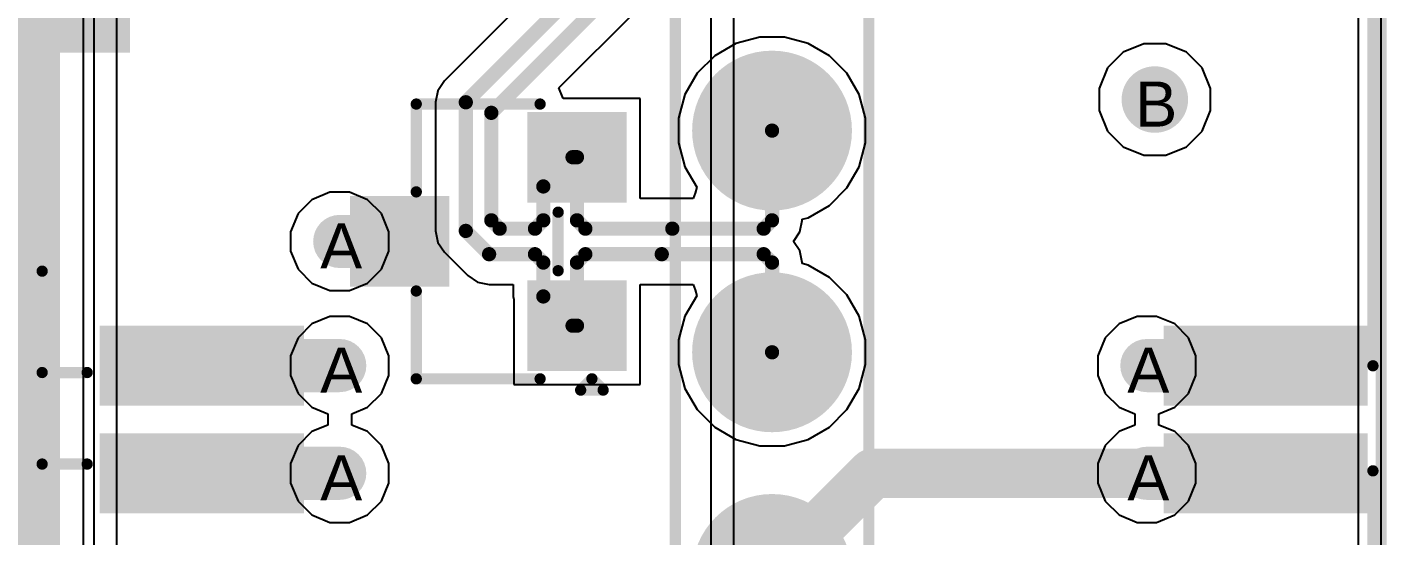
# Model space of a CAD drawing. Header units: inches. Extents: x 0 to 208, y 0 to 213.
# Drawn here: x 5.304 to 5.908, y 0.896 to 1.122 of the extents above; entities that cross this region are included whole.
import ezdxf

# ---------------------------------------------------------------- set-up
doc = ezdxf.new("R2010")
doc.units = ezdxf.units.IN
doc.header["$MEASUREMENT"] = 0
for name, color, linetype in [('Board_Outline', 216, 'Continuous'), ('Bottom Layer', 5, 'Continuous'), ('Bottom Overlay', 54, 'Continuous'), ('Bottom Paste', 16, 'Continuous'), ('Bottom Solder', 6, 'Continuous'), ('Drill Drawing', 1, 'Continuous'), ('L2_GND1', 16, 'Continuous'), ('L3_SIG1', 76, 'Continuous'), ('L4_PWR', 90, 'Continuous'), ('L5_GND2', 156, 'Continuous'), ('L6_SIG2', 130, 'Continuous'), ('L7_GND3', 216, 'Continuous'), ('Pad Holes', 156, 'Continuous'), ('Top Layer', 1, 'Continuous'), ('Top Overlay', 2, 'Continuous'), ('Top Paste', 8, 'Continuous'), ('Top Solder', 216, 'Continuous'), ('Via Holes', 16, 'Continuous')]:
    doc.layers.add(name, color=color, linetype=linetype)
doc.styles.add('Arial', font='', dxfattribs={"height": 0.2})
doc.styles.get('Arial').set_extended_font_data('Arial')

# ---------------------------------------------------------------- blocks, each defined once
blk = doc.blocks.new('P____4_P___250')
at = {"layer": 'Top Layer'}
h = blk.add_hatch(color=1, dxfattribs=at)
edge = h.paths.add_edge_path()
edge.add_arc((-0.1476382, -2e-07), 0.031496, 0, 360)
h = blk.add_hatch(color=1, dxfattribs=at)
edge = h.paths.add_edge_path()
edge.add_arc((-0.0492122, -2e-07), 0.031496, 0, 360)
h = blk.add_hatch(color=1, dxfattribs=at)
edge = h.paths.add_edge_path()
edge.add_arc((0.0492118, -2e-07), 0.031496, 0, 360)
h = blk.add_hatch(color=1, dxfattribs=at)
edge = h.paths.add_edge_path()
edge.add_arc((0.1476378, -2e-07), 0.031496, 0, 360)
at = {"layer": 'Top Paste'}
h = blk.add_hatch(color=8, dxfattribs=at)
edge = h.paths.add_edge_path()
edge.add_arc((-0.1476382, -2e-07), 0.031496, 0, 360)
h = blk.add_hatch(color=8, dxfattribs=at)
edge = h.paths.add_edge_path()
edge.add_arc((-0.0492122, -2e-07), 0.031496, 0, 360)
h = blk.add_hatch(color=8, dxfattribs=at)
edge = h.paths.add_edge_path()
edge.add_arc((0.0492118, -2e-07), 0.031496, 0, 360)
h = blk.add_hatch(color=8, dxfattribs=at)
edge = h.paths.add_edge_path()
edge.add_arc((0.1476378, -2e-07), 0.031496, 0, 360)
at = {"layer": 'Top Solder'}
h = blk.add_hatch(color=216, dxfattribs=at)
edge = h.paths.add_edge_path()
edge.add_arc((-0.1476382, -2e-07), 0.035496, 0, 360)
h = blk.add_hatch(color=216, dxfattribs=at)
edge = h.paths.add_edge_path()
edge.add_arc((-0.0492122, -2e-07), 0.035496, 0, 360)
h = blk.add_hatch(color=216, dxfattribs=at)
edge = h.paths.add_edge_path()
edge.add_arc((0.0492118, -2e-07), 0.035496, 0, 360)
h = blk.add_hatch(color=216, dxfattribs=at)
edge = h.paths.add_edge_path()
edge.add_arc((0.1476378, -2e-07), 0.035496, 0, 360)
at = {"layer": 'Top Overlay'}
for points in [[(0.1899998, 0.0429998, 0.005, 0.005, 0), (-0.1900002, 0.0429998, 0.005, 0.005, 0)], [(-0.1900002, -0.0430002, 0.005, 0.005, 0), (-0.1900002, 0.0429998, 0.005, 0.005, 0)], [(0.1899998, -0.0430002, 0.005, 0.005, 0), (0.1899998, 0.0429998, 0.005, 0.005, 0)], [(-0.1960002, -0.0050002, 0.005, 0.005, 0), (-0.2010002, -2e-07, 0.005, 0.005, 0)], [(-0.2010002, -0.0100002, 0.005, 0.005, 0), (-0.2010002, -2e-07, 0.005, 0.005, 0)], [(-0.2010002, -0.0100002, 0.005, 0.005, 0), (-0.1960002, -0.0050002, 0.005, 0.005, 0)], [(0.1899998, -0.0430002, 0.005, 0.005, 0), (-0.1900002, -0.0430002, 0.005, 0.005, 0)]]:
    blk.add_lwpolyline(points, format="xyseb", dxfattribs=at)
for points in [[(-0.1912502, 0.0429998, 0.0025, 0.0025, 1), (-0.1887502, 0.0429998, 0.0025, 0.0025, 1)], [(-0.1912502, 0.0429998, 0.0025, 0.0025, 1), (-0.1887502, 0.0429998, 0.0025, 0.0025, 1)], [(0.1887498, 0.0429998, 0.0025, 0.0025, 1), (0.1912498, 0.0429998, 0.0025, 0.0025, 1)], [(0.1887498, 0.0429998, 0.0025, 0.0025, 1), (0.1912498, 0.0429998, 0.0025, 0.0025, 1)], [(-0.2022502, -2e-07, 0.0025, 0.0025, 1), (-0.1997502, -2e-07, 0.0025, 0.0025, 1)], [(-0.2022502, -2e-07, 0.0025, 0.0025, 1), (-0.1997502, -2e-07, 0.0025, 0.0025, 1)], [(-0.1972502, -0.0050002, 0.0025, 0.0025, 1), (-0.1947502, -0.0050002, 0.0025, 0.0025, 1)], [(-0.1972502, -0.0050002, 0.0025, 0.0025, 1), (-0.1947502, -0.0050002, 0.0025, 0.0025, 1)], [(-0.2022502, -0.0100002, 0.0025, 0.0025, 1), (-0.1997502, -0.0100002, 0.0025, 0.0025, 1)], [(-0.2022502, -0.0100002, 0.0025, 0.0025, 1), (-0.1997502, -0.0100002, 0.0025, 0.0025, 1)], [(-0.1912502, -0.0430002, 0.0025, 0.0025, 1), (-0.1887502, -0.0430002, 0.0025, 0.0025, 1)], [(-0.1912502, -0.0430002, 0.0025, 0.0025, 1), (-0.1887502, -0.0430002, 0.0025, 0.0025, 1)], [(0.1887498, -0.0430002, 0.0025, 0.0025, 1), (0.1912498, -0.0430002, 0.0025, 0.0025, 1)], [(0.1887498, -0.0430002, 0.0025, 0.0025, 1), (0.1912498, -0.0430002, 0.0025, 0.0025, 1)]]:
    blk.add_lwpolyline(points, format="xyseb", close=True, dxfattribs=at)
blk = doc.blocks.new('XKNANO_113_B_281')
at = {"layer": 'Bottom Layer'}
for points in [[(-0.26968495, 0.3066938), (-0.24212585, 0.3066938), (-0.24212585, 0.2240166), (-0.26968495, 0.2240166)], [(-0.26968495, -0.1657482), (-0.24212585, -0.1657482), (-0.24212585, -0.2484254), (-0.26968495, -0.2484254)]]:
    blk.add_hatch(color=5, dxfattribs=at).paths.add_polyline_path(points)
at = {"layer": 'Bottom Paste'}
for points in [[(-0.26968495, 0.3066938), (-0.24212585, 0.3066938), (-0.24212585, 0.2240166), (-0.26968495, 0.2240166)], [(-0.26968495, -0.1657482), (-0.24212585, -0.1657482), (-0.24212585, -0.2484254), (-0.26968495, -0.2484254)]]:
    blk.add_hatch(color=16, dxfattribs=at).paths.add_polyline_path(points)
at = {"layer": 'Bottom Solder'}
for points in [[(-0.27368495, 0.3106938), (-0.23812585, 0.3106938), (-0.23812585, 0.2200166), (-0.27368495, 0.2200166)], [(-0.27368495, -0.1617482), (-0.23812585, -0.1617482), (-0.23812585, -0.2524254), (-0.27368495, -0.2524254)]]:
    blk.add_hatch(color=6, dxfattribs=at).paths.add_polyline_path(points)
at = {"layer": 'Bottom Overlay'}
for points in [[(0.2560006, 0.3130012, 0.005, 0.005, 0), (-0.2569994, 0.3130012, 0.005, 0.005, 0)], [(-0.2599994, -0.2779988, 0.005, 0.005, 0), (-0.2599994, -0.2579988, 0.005, 0.005, 0)], [(-0.2149994, -0.2779988, 0.005, 0.005, 0), (-0.2599994, -0.2779988, 0.005, 0.005, 0)]]:
    blk.add_lwpolyline(points, format="xyseb", dxfattribs=at)
for points in [[(-0.2582494, 0.3130012, 0.0025, 0.0025, 1), (-0.2557494, 0.3130012, 0.0025, 0.0025, 1)], [(-0.2612494, -0.2579988, 0.0025, 0.0025, 1), (-0.2587494, -0.2579988, 0.0025, 0.0025, 1)], [(-0.2612494, -0.2779988, 0.0025, 0.0025, 1), (-0.2587494, -0.2779988, 0.0025, 0.0025, 1)], [(-0.2612494, -0.2779988, 0.0025, 0.0025, 1), (-0.2587494, -0.2779988, 0.0025, 0.0025, 1)]]:
    blk.add_lwpolyline(points, format="xyseb", close=True, dxfattribs=at)
blk = doc.blocks.new('XKNANO_113_B_282')
at = {"layer": 'Bottom Layer'}
for points in [[(0.24212705, 0.3066938), (0.26968615, 0.3066938), (0.26968615, 0.2240166), (0.24212705, 0.2240166)], [(0.24212705, -0.1657482), (0.26968615, -0.1657482), (0.26968615, -0.2484254), (0.24212705, -0.2484254)], [(0.08149655, -0.24291385), (0.11299265, -0.24291385), (0.11299265, -0.28779575), (0.08149655, -0.28779575)]]:
    blk.add_hatch(color=5, dxfattribs=at).paths.add_polyline_path(points)
at = {"layer": 'Bottom Paste'}
for points in [[(0.24212705, 0.3066938), (0.26968615, 0.3066938), (0.26968615, 0.2240166), (0.24212705, 0.2240166)], [(0.24212705, -0.1657482), (0.26968615, -0.1657482), (0.26968615, -0.2484254), (0.24212705, -0.2484254)], [(0.08149655, -0.24291385), (0.11299265, -0.24291385), (0.11299265, -0.28779575), (0.08149655, -0.28779575)]]:
    blk.add_hatch(color=16, dxfattribs=at).paths.add_polyline_path(points)
at = {"layer": 'Bottom Solder'}
for points in [[(0.23812705, 0.3106938), (0.27368615, 0.3106938), (0.27368615, 0.2200166), (0.23812705, 0.2200166)], [(0.1337946, 0.2201432), (0.1417946, 0.2201432), (0.1417946, 0.2121432), (0.1337946, 0.2121432)], [(0.23812705, -0.1617482), (0.27368615, -0.1617482), (0.27368615, -0.2524254), (0.23812705, -0.2524254)], [(0.07749655, -0.23891385), (0.11699265, -0.23891385), (0.11699265, -0.29179575), (0.07749655, -0.29179575)]]:
    blk.add_hatch(color=6, dxfattribs=at).paths.add_polyline_path(points)
at = {"layer": 'Pad Holes'}
h = blk.add_hatch(color=7, dxfattribs=at)
edge = h.paths.add_edge_path()
edge.add_arc((0.1377946, 0.2161432), 0.0147638, 0, 360)
at = {"layer": 'Top Solder'}
blk.add_hatch(color=216, dxfattribs=at).paths.add_polyline_path([(0.1337946, 0.2201432), (0.1417946, 0.2201432), (0.1417946, 0.2121432), (0.1337946, 0.2121432)])
at = {"layer": 'Bottom Overlay'}
for points in [[(0.2560006, 0.3130012, 0.005, 0.005, 0), (-0.2569994, 0.3130012, 0.005, 0.005, 0)], [(0.2590006, -0.2779988, 0.005, 0.005, 0), (0.2590006, -0.2579988, 0.005, 0.005, 0)], [(0.2590006, -0.2779988, 0.005, 0.005, 0), (0.2140006, -0.2779988, 0.005, 0.005, 0)]]:
    blk.add_lwpolyline(points, format="xyseb", dxfattribs=at)
for points in [[(0.2547506, 0.3130012, 0.0025, 0.0025, 1), (0.2572506, 0.3130012, 0.0025, 0.0025, 1)], [(0.2577506, -0.2579988, 0.0025, 0.0025, 1), (0.2602506, -0.2579988, 0.0025, 0.0025, 1)], [(0.2127506, -0.2779988, 0.0025, 0.0025, 1), (0.2152506, -0.2779988, 0.0025, 0.0025, 1)], [(0.2577506, -0.2779988, 0.0025, 0.0025, 1), (0.2602506, -0.2779988, 0.0025, 0.0025, 1)], [(0.2577506, -0.2779988, 0.0025, 0.0025, 1), (0.2602506, -0.2779988, 0.0025, 0.0025, 1)]]:
    blk.add_lwpolyline(points, format="xyseb", close=True, dxfattribs=at)
blk = doc.blocks.new('SOT_23_287')
at = {"layer": 'Top Layer'}
for points in [[(-0.01613955, 0.05747845), (0.01614395, 0.05747845), (0.01614395, 0.02125795), (-0.01613955, 0.02125795)], [(-0.05354155, -0.02126155), (-0.02125805, -0.02126155), (-0.02125805, -0.05748205), (-0.05354155, -0.05748205)], [(0.02126045, -0.02126155), (0.05354395, -0.02126155), (0.05354395, -0.05748205), (0.02126045, -0.05748205)]]:
    blk.add_hatch(color=1, dxfattribs=at).paths.add_polyline_path(points)
at = {"layer": 'Top Paste'}
for points in [[(-0.01613955, 0.05747845), (0.01614395, 0.05747845), (0.01614395, 0.02125795), (-0.01613955, 0.02125795)], [(-0.05354155, -0.02126155), (-0.02125805, -0.02126155), (-0.02125805, -0.05748205), (-0.05354155, -0.05748205)], [(0.02126045, -0.02126155), (0.05354395, -0.02126155), (0.05354395, -0.05748205), (0.02126045, -0.05748205)]]:
    blk.add_hatch(color=8, dxfattribs=at).paths.add_polyline_path(points)
at = {"layer": 'Top Solder'}
for points in [[(-0.02013955, 0.06147845), (0.02014395, 0.06147845), (0.02014395, 0.01725795), (-0.02013955, 0.01725795)], [(-0.05754155, -0.01726155), (-0.01725805, -0.01726155), (-0.01725805, -0.06148205), (-0.05754155, -0.06148205)], [(0.01726045, -0.01726155), (0.05754395, -0.01726155), (0.05754395, -0.06148205), (0.01726045, -0.06148205)]]:
    blk.add_hatch(color=216, dxfattribs=at).paths.add_polyline_path(points)
at = {"layer": 'Top Overlay'}
for points in [[(-0.0609978, 0.0319982, 0.005, 0.005, 0), (-0.0609978, -0.0230018, 0.005, 0.005, 0)], [(-0.0609978, 0.0319982, 0.005, 0.005, 0), (-0.0219978, 0.0319982, 0.005, 0.005, 0)], [(0.0220022, 0.0319982, 0.005, 0.005, 0), (0.0610022, 0.0319982, 0.005, 0.005, 0)], [(0.0610022, 0.0319982, 0.005, 0.005, 0), (0.0610022, -0.0230018, 0.005, 0.005, 0)], [(-0.0129978, -0.0310018, 0.005, 0.005, 0), (0.0130022, -0.0310018, 0.005, 0.005, 0)], [(-0.0659978, -0.0410018, 0.005, 0.005, 0), (-0.0609978, -0.0460018, 0.005, 0.005, 0)], [(-0.0659978, -0.0410018, 0.005, 0.005, 0), (-0.0659978, -0.0510018, 0.005, 0.005, 0)], [(-0.0609978, -0.0460018, 0.005, 0.005, 0), (-0.0659978, -0.0510018, 0.005, 0.005, 0)]]:
    blk.add_lwpolyline(points, format="xyseb", dxfattribs=at)
for points in [[(-0.0622478, 0.0319982, 0.0025, 0.0025, 1), (-0.0597478, 0.0319982, 0.0025, 0.0025, 1)], [(-0.0622478, 0.0319982, 0.0025, 0.0025, 1), (-0.0597478, 0.0319982, 0.0025, 0.0025, 1)], [(-0.0232478, 0.0319982, 0.0025, 0.0025, 1), (-0.0207478, 0.0319982, 0.0025, 0.0025, 1)], [(0.0207522, 0.0319982, 0.0025, 0.0025, 1), (0.0232522, 0.0319982, 0.0025, 0.0025, 1)], [(0.0597522, 0.0319982, 0.0025, 0.0025, 1), (0.0622522, 0.0319982, 0.0025, 0.0025, 1)], [(0.0597522, 0.0319982, 0.0025, 0.0025, 1), (0.0622522, 0.0319982, 0.0025, 0.0025, 1)], [(-0.0622478, -0.0230018, 0.0025, 0.0025, 1), (-0.0597478, -0.0230018, 0.0025, 0.0025, 1)], [(0.0597522, -0.0230018, 0.0025, 0.0025, 1), (0.0622522, -0.0230018, 0.0025, 0.0025, 1)], [(-0.0142478, -0.0310018, 0.0025, 0.0025, 1), (-0.0117478, -0.0310018, 0.0025, 0.0025, 1)], [(0.0117522, -0.0310018, 0.0025, 0.0025, 1), (0.0142522, -0.0310018, 0.0025, 0.0025, 1)], [(-0.0672478, -0.0410018, 0.0025, 0.0025, 1), (-0.0647478, -0.0410018, 0.0025, 0.0025, 1)], [(-0.0672478, -0.0410018, 0.0025, 0.0025, 1), (-0.0647478, -0.0410018, 0.0025, 0.0025, 1)], [(-0.0622478, -0.0460018, 0.0025, 0.0025, 1), (-0.0597478, -0.0460018, 0.0025, 0.0025, 1)], [(-0.0622478, -0.0460018, 0.0025, 0.0025, 1), (-0.0597478, -0.0460018, 0.0025, 0.0025, 1)], [(-0.0672478, -0.0510018, 0.0025, 0.0025, 1), (-0.0647478, -0.0510018, 0.0025, 0.0025, 1)], [(-0.0672478, -0.0510018, 0.0025, 0.0025, 1), (-0.0647478, -0.0510018, 0.0025, 0.0025, 1)]]:
    blk.add_lwpolyline(points, format="xyseb", close=True, dxfattribs=at)

msp = doc.modelspace()

# ---------------------------------------------------------------- hatches: boundary and pattern name
at = {"layer": 'Bottom Layer'}
h = msp.add_hatch(color=5, dxfattribs=at)
edge = h.paths.add_edge_path()
edge.add_arc((5.4430178, 1.0270022), 0.011811, 0, 360)
for points in [[(5.3817708, 0.9837052), (5.3817708, 0.9600392), (5.4430188, 0.9600392), (5.4430188, 0.9837052)], [(5.8542128, 0.9600732), (5.8542128, 0.9837372), (5.8014508, 0.9837372), (5.8014508, 0.9600732)], [(5.8542128, 0.9122412), (5.8542128, 0.9359052), (5.8014508, 0.9359052), (5.8014508, 0.9122412)], [(5.3817708, 0.9358732), (5.3817708, 0.9122072), (5.4430188, 0.9122072), (5.4430188, 0.9358732)]]:
    msp.add_hatch(color=5, dxfattribs=at).paths.add_polyline_path(points)
h = msp.add_hatch(color=5, dxfattribs=at)
edge = h.paths.add_edge_path()
edge.add_arc((5.4430178, 0.9718902), 0.011811, 0, 360)
h = msp.add_hatch(color=5, dxfattribs=at)
edge = h.paths.add_edge_path()
edge.add_arc((5.8014518, 0.9718862), 0.011811, 0, 360)
h = msp.add_hatch(color=5, dxfattribs=at)
edge = h.paths.add_edge_path()
edge.add_arc((5.4430178, 0.9240582), 0.011811, 0, 360)
h = msp.add_hatch(color=5, dxfattribs=at)
edge = h.paths.add_edge_path()
edge.add_arc((5.8014518, 0.9240542), 0.011811, 0, 360)
at = {"layer": 'L2_GND1'}
h = msp.add_hatch(color=16, dxfattribs=at)
edge = h.paths.add_edge_path()
edge.add_arc((5.4430178, 1.0270022), 0.011811, 0, 360)
h = msp.add_hatch(color=16, dxfattribs=at)
edge = h.paths.add_edge_path()
edge.add_arc((5.4430178, 0.9718902), 0.011811, 0, 360)
h = msp.add_hatch(color=16, dxfattribs=at)
edge = h.paths.add_edge_path()
edge.add_arc((5.8014518, 0.9718862), 0.011811, 0, 360)
h = msp.add_hatch(color=16, dxfattribs=at)
edge = h.paths.add_edge_path()
edge.add_arc((5.4430178, 0.9240582), 0.011811, 0, 360)
h = msp.add_hatch(color=16, dxfattribs=at)
edge = h.paths.add_edge_path()
edge.add_arc((5.8014518, 0.9240542), 0.011811, 0, 360)
at = {"layer": 'L3_SIG1'}
h = msp.add_hatch(color=76, dxfattribs=at)
edge = h.paths.add_edge_path()
edge.add_arc((5.4430178, 1.0270022), 0.011811, 0, 360)
h = msp.add_hatch(color=76, dxfattribs=at)
edge = h.paths.add_edge_path()
edge.add_arc((5.4430178, 0.9718902), 0.011811, 0, 360)
h = msp.add_hatch(color=76, dxfattribs=at)
edge = h.paths.add_edge_path()
edge.add_arc((5.8014518, 0.9718862), 0.011811, 0, 360)
h = msp.add_hatch(color=76, dxfattribs=at)
edge = h.paths.add_edge_path()
edge.add_arc((5.4430178, 0.9240582), 0.011811, 0, 360)
h = msp.add_hatch(color=76, dxfattribs=at)
edge = h.paths.add_edge_path()
edge.add_arc((5.8014518, 0.9240542), 0.011811, 0, 360)
at = {"layer": 'L4_PWR'}
h = msp.add_hatch(color=90, dxfattribs=at)
edge = h.paths.add_edge_path()
edge.add_arc((5.4430178, 1.0270022), 0.011811, 0, 360)
h = msp.add_hatch(color=90, dxfattribs=at)
edge = h.paths.add_edge_path()
edge.add_arc((5.4430178, 0.9718902), 0.011811, 0, 360)
h = msp.add_hatch(color=90, dxfattribs=at)
edge = h.paths.add_edge_path()
edge.add_arc((5.8014518, 0.9718862), 0.011811, 0, 360)
h = msp.add_hatch(color=90, dxfattribs=at)
edge = h.paths.add_edge_path()
edge.add_arc((5.4430178, 0.9240582), 0.011811, 0, 360)
h = msp.add_hatch(color=90, dxfattribs=at)
edge = h.paths.add_edge_path()
edge.add_arc((5.8014518, 0.9240542), 0.011811, 0, 360)
at = {"layer": 'L5_GND2'}
h = msp.add_hatch(color=156, dxfattribs=at)
edge = h.paths.add_edge_path()
edge.add_arc((5.4430178, 1.0270022), 0.011811, 0, 360)
h = msp.add_hatch(color=156, dxfattribs=at)
edge = h.paths.add_edge_path()
edge.add_arc((5.4430178, 0.9718902), 0.011811, 0, 360)
h = msp.add_hatch(color=156, dxfattribs=at)
edge = h.paths.add_edge_path()
edge.add_arc((5.8014518, 0.9718862), 0.011811, 0, 360)
h = msp.add_hatch(color=156, dxfattribs=at)
edge = h.paths.add_edge_path()
edge.add_arc((5.4430178, 0.9240582), 0.011811, 0, 360)
h = msp.add_hatch(color=156, dxfattribs=at)
edge = h.paths.add_edge_path()
edge.add_arc((5.8014518, 0.9240542), 0.011811, 0, 360)
at = {"layer": 'L6_SIG2'}
h = msp.add_hatch(color=130, dxfattribs=at)
edge = h.paths.add_edge_path()
edge.add_arc((5.4430178, 1.0270022), 0.011811, 0, 360)
h = msp.add_hatch(color=130, dxfattribs=at)
edge = h.paths.add_edge_path()
edge.add_arc((5.4430178, 0.9718902), 0.011811, 0, 360)
h = msp.add_hatch(color=130, dxfattribs=at)
edge = h.paths.add_edge_path()
edge.add_arc((5.8014518, 0.9718862), 0.011811, 0, 360)
h = msp.add_hatch(color=130, dxfattribs=at)
edge = h.paths.add_edge_path()
edge.add_arc((5.4430178, 0.9240582), 0.011811, 0, 360)
h = msp.add_hatch(color=130, dxfattribs=at)
edge = h.paths.add_edge_path()
edge.add_arc((5.8014518, 0.9240542), 0.011811, 0, 360)
at = {"layer": 'L7_GND3'}
h = msp.add_hatch(color=216, dxfattribs=at)
edge = h.paths.add_edge_path()
edge.add_arc((5.4430178, 1.0270022), 0.011811, 0, 360)
h = msp.add_hatch(color=216, dxfattribs=at)
edge = h.paths.add_edge_path()
edge.add_arc((5.4430178, 0.9718902), 0.011811, 0, 360)
h = msp.add_hatch(color=216, dxfattribs=at)
edge = h.paths.add_edge_path()
edge.add_arc((5.8014518, 0.9718862), 0.011811, 0, 360)
h = msp.add_hatch(color=216, dxfattribs=at)
edge = h.paths.add_edge_path()
edge.add_arc((5.4430178, 0.9240582), 0.011811, 0, 360)
h = msp.add_hatch(color=216, dxfattribs=at)
edge = h.paths.add_edge_path()
edge.add_arc((5.8014518, 0.9240542), 0.011811, 0, 360)
at = {"layer": 'Top Layer'}
h = msp.add_hatch(color=1, dxfattribs=at)
edge = h.paths.add_edge_path()
edge.add_arc((5.4430178, 1.0270022), 0.011811, 0, 360)
msp.add_hatch(color=1, dxfattribs=at).paths.add_polyline_path([(5.4430168, 1.0388152), (5.4430168, 1.0151512), (5.4736308, 1.0151512), (5.4736308, 1.0388152)])
h = msp.add_hatch(color=1, dxfattribs=at)
edge = h.paths.add_edge_path()
edge.add_arc((5.4430178, 0.9718902), 0.011811, 0, 360)
h = msp.add_hatch(color=1, dxfattribs=at)
edge = h.paths.add_edge_path()
edge.add_arc((5.8014518, 0.9718862), 0.011811, 0, 360)
h = msp.add_hatch(color=1, dxfattribs=at)
edge = h.paths.add_edge_path()
edge.add_arc((5.4430178, 0.9240582), 0.011811, 0, 360)
h = msp.add_hatch(color=1, dxfattribs=at)
edge = h.paths.add_edge_path()
edge.add_arc((5.8014518, 0.9240542), 0.011811, 0, 360)
at = {"layer": 'Via Holes'}
h = msp.add_hatch(color=7, dxfattribs=at)
edge = h.paths.add_edge_path()
edge.add_arc((5.4430178, 1.0270022), 0.0059055, 0, 360)
h = msp.add_hatch(color=7, dxfattribs=at)
edge = h.paths.add_edge_path()
edge.add_arc((5.4430178, 0.9718902), 0.0059055, 0, 360)
h = msp.add_hatch(color=7, dxfattribs=at)
edge = h.paths.add_edge_path()
edge.add_arc((5.8014518, 0.9718862), 0.0059055, 0, 360)
h = msp.add_hatch(color=7, dxfattribs=at)
edge = h.paths.add_edge_path()
edge.add_arc((5.4430178, 0.9240582), 0.0059055, 0, 360)
h = msp.add_hatch(color=7, dxfattribs=at)
edge = h.paths.add_edge_path()
edge.add_arc((5.8014518, 0.9240542), 0.0059055, 0, 360)

# ---------------------------------------------------------------- linework, layer by layer
at = {"layer": 'Board_Outline'}
msp.add_lwpolyline([(5.9055118, 0, 0.005, 0.005, 0), (5.9055118, 4.3307087, 0.005, 0.005, 0)], format="xyseb", dxfattribs=at)
at = {"layer": 'Bottom Layer'}
msp.add_line((5.9055118, 0.3744344), (5.9055118, 1.51), dxfattribs=at)
at = {"layer": 'L2_GND1'}
for p, q in [((5.8953164, 1.6657222), (5.8953164, 0.019)), ((5.3338041, 1.5120095), (5.3338041, 0.1550573)), ((5.344, 0.1550573), (5.344, 1.5120095)), ((5.7909722, 1.110994), (5.784006, 1.1040278)), ((5.800074, 1.114764), (5.7909722, 1.110994)), ((5.8099256, 1.114764), (5.800074, 1.114764)), ((5.8190274, 1.110994), (5.8099256, 1.114764)), ((5.8259936, 1.1040278), (5.8190274, 1.110994)), ((5.784006, 1.1040278), (5.780236, 1.094926)), ((5.8297636, 1.094926), (5.8259936, 1.1040278)), ((5.780236, 1.094926), (5.780236, 1.0850744)), ((5.8297636, 1.0850744), (5.8297636, 1.094926)), ((5.780236, 1.0850744), (5.784006, 1.0759726)), ((5.8259936, 1.0759726), (5.8297636, 1.0850744)), ((5.784006, 1.0759726), (5.7909722, 1.0690064)), ((5.8190274, 1.0690064), (5.8259936, 1.0759726)), ((5.7909722, 1.0690064), (5.800074, 1.0652364)), ((5.8099256, 1.0652364), (5.8190274, 1.0690064)), ((5.800074, 1.0652364), (5.8099256, 1.0652364)), ((5.4306629, 1.0454927), (5.4245273, 1.0393571)), ((5.4386793, 1.0488132), (5.4306629, 1.0454927)), ((5.4473563, 1.0488132), (5.4386793, 1.0488132)), ((5.4553727, 1.0454927), (5.4473563, 1.0488132)), ((5.4615083, 1.0393571), (5.4553727, 1.0454927)), ((5.4245273, 1.0393571), (5.4212068, 1.0313407)), ((5.4648288, 1.0313407), (5.4615083, 1.0393571)), ((5.4212068, 1.0313407), (5.4212068, 1.0226637)), ((5.4648288, 1.0226637), (5.4648288, 1.0313407)), ((5.4212068, 1.0226637), (5.4245273, 1.0146473)), ((5.4615083, 1.0146473), (5.4648288, 1.0226637)), ((5.4245273, 1.0146473), (5.4306629, 1.0085117)), ((5.4553727, 1.0085117), (5.4615083, 1.0146473)), ((5.4306629, 1.0085117), (5.4386793, 1.0051912)), ((5.4473563, 1.0051912), (5.4553727, 1.0085117)), ((5.4386793, 1.0051912), (5.4473563, 1.0051912)), ((5.4306629, 0.9903807), (5.4245273, 0.9842451)), ((5.4386793, 0.9937012), (5.4306629, 0.9903807)), ((5.4473563, 0.9937012), (5.4386793, 0.9937012)), ((5.4553727, 0.9903807), (5.4473563, 0.9937012)), ((5.4615083, 0.9842451), (5.4553727, 0.9903807)), ((5.7890969, 0.9903767), (5.7829613, 0.9842411)), ((5.7971133, 0.9936972), (5.7890969, 0.9903767)), ((5.8057903, 0.9936972), (5.7971133, 0.9936972)), ((5.8138067, 0.9903767), (5.8057903, 0.9936972)), ((5.8199423, 0.9842411), (5.8138067, 0.9903767)), ((5.4245273, 0.9842451), (5.4212068, 0.9762287)), ((5.4648288, 0.9762287), (5.4615083, 0.9842451)), ((5.7829613, 0.9842411), (5.7796408, 0.9762247)), ((5.8232628, 0.9762247), (5.8199423, 0.9842411)), ((5.4212068, 0.9762287), (5.4212068, 0.9675517)), ((5.4648288, 0.9675517), (5.4648288, 0.9762287)), ((5.7796408, 0.9762247), (5.7796408, 0.9675477)), ((5.8232628, 0.9675477), (5.8232628, 0.9762247)), ((5.4212068, 0.9675517), (5.4245273, 0.9595353)), ((5.4615083, 0.9595353), (5.4648288, 0.9675517)), ((5.7796408, 0.9675477), (5.7829613, 0.9595313)), ((5.8199423, 0.9595313), (5.8232628, 0.9675477)), ((5.4245273, 0.9595353), (5.4306629, 0.9533997)), ((5.4553727, 0.9533997), (5.4615083, 0.9595353)), ((5.7829613, 0.9595313), (5.7890969, 0.9533957)), ((5.8138067, 0.9533957), (5.8199423, 0.9595313)), ((5.4306629, 0.9533997), (5.4376909, 0.9504886)), ((5.4376909, 0.9504886), (5.4376909, 0.9454598)), ((5.4483447, 0.9504886), (5.4553727, 0.9533997)), ((5.4483447, 0.9454598), (5.4483447, 0.9504886)), ((5.7890969, 0.9533957), (5.7961249, 0.9504846)), ((5.7961249, 0.9504846), (5.7961249, 0.9454558)), ((5.8067787, 0.9504846), (5.8138067, 0.9533957)), ((5.8067787, 0.9454558), (5.8067787, 0.9504846)), ((5.4306629, 0.9425487), (5.4245273, 0.9364131)), ((5.4376909, 0.9454598), (5.4306629, 0.9425487)), ((5.4553727, 0.9425487), (5.4483447, 0.9454598)), ((5.4615083, 0.9364131), (5.4553727, 0.9425487)), ((5.7890969, 0.9425447), (5.7829613, 0.9364091)), ((5.7961249, 0.9454558), (5.7890969, 0.9425447)), ((5.8138067, 0.9425447), (5.8067787, 0.9454558)), ((5.8199423, 0.9364091), (5.8138067, 0.9425447)), ((5.4245273, 0.9364131), (5.4212068, 0.9283967)), ((5.4648288, 0.9283967), (5.4615083, 0.9364131)), ((5.7829613, 0.9364091), (5.7796408, 0.9283927)), ((5.8232628, 0.9283927), (5.8199423, 0.9364091)), ((5.4212068, 0.9283967), (5.4212068, 0.9197197)), ((5.4648288, 0.9197197), (5.4648288, 0.9283967)), ((5.7796408, 0.9283927), (5.7796408, 0.9197157)), ((5.8232628, 0.9197157), (5.8232628, 0.9283927)), ((5.4212068, 0.9197197), (5.4245273, 0.9117033)), ((5.4615083, 0.9117033), (5.4648288, 0.9197197)), ((5.7796408, 0.9197157), (5.7829613, 0.9116993)), ((5.8199423, 0.9116993), (5.8232628, 0.9197157)), ((5.4245273, 0.9117033), (5.4306629, 0.9055677)), ((5.4553727, 0.9055677), (5.4615083, 0.9117033)), ((5.7829613, 0.9116993), (5.7890969, 0.9055637)), ((5.8138067, 0.9055637), (5.8199423, 0.9116993)), ((5.4306629, 0.9055677), (5.4386793, 0.9022472)), ((5.4386793, 0.9022472), (5.4473563, 0.9022472)), ((5.4473563, 0.9022472), (5.4553727, 0.9055677)), ((5.7890969, 0.9055637), (5.7971133, 0.9022432)), ((5.7971133, 0.9022432), (5.8057903, 0.9022432)), ((5.8057903, 0.9022432), (5.8138067, 0.9055637))]:
    msp.add_line(p, q, dxfattribs=at)
at = {"layer": 'L3_SIG1'}
for p, q in [((5.8953164, 4.3205133), (5.8953164, 0.0101954)), ((5.7909722, 1.110994), (5.784006, 1.1040278)), ((5.800074, 1.114764), (5.7909722, 1.110994)), ((5.8099256, 1.114764), (5.800074, 1.114764)), ((5.8190274, 1.110994), (5.8099256, 1.114764)), ((5.8259936, 1.1040278), (5.8190274, 1.110994)), ((5.784006, 1.1040278), (5.780236, 1.094926)), ((5.8297636, 1.094926), (5.8259936, 1.1040278)), ((5.780236, 1.094926), (5.780236, 1.0850744)), ((5.8297636, 1.0850744), (5.8297636, 1.094926)), ((5.780236, 1.0850744), (5.784006, 1.0759726)), ((5.8259936, 1.0759726), (5.8297636, 1.0850744)), ((5.784006, 1.0759726), (5.7909722, 1.0690064)), ((5.8190274, 1.0690064), (5.8259936, 1.0759726)), ((5.7909722, 1.0690064), (5.800074, 1.0652364)), ((5.8099256, 1.0652364), (5.8190274, 1.0690064)), ((5.800074, 1.0652364), (5.8099256, 1.0652364))]:
    msp.add_line(p, q, dxfattribs=at)
at = {"layer": 'L4_PWR'}
for p, q in [((5.8953164, 1.6657222), (5.8953164, 0.456)), ((5.3291776, 0.7171342), (5.3291776, 1.3558662)), ((5.618, 0.608), (5.618, 1.311605)), ((5.6078041, 1.3036664), (5.6078041, 0.6181959)), ((5.7909722, 1.110994), (5.784006, 1.1040278)), ((5.800074, 1.114764), (5.7909722, 1.110994)), ((5.8099256, 1.114764), (5.800074, 1.114764)), ((5.8190274, 1.110994), (5.8099256, 1.114764)), ((5.8259936, 1.1040278), (5.8190274, 1.110994)), ((5.784006, 1.1040278), (5.780236, 1.094926)), ((5.8297636, 1.094926), (5.8259936, 1.1040278)), ((5.780236, 1.094926), (5.780236, 1.0850744)), ((5.8297636, 1.0850744), (5.8297636, 1.094926)), ((5.780236, 1.0850744), (5.784006, 1.0759726)), ((5.8259936, 1.0759726), (5.8297636, 1.0850744)), ((5.784006, 1.0759726), (5.7909722, 1.0690064)), ((5.8190274, 1.0690064), (5.8259936, 1.0759726)), ((5.7909722, 1.0690064), (5.800074, 1.0652364)), ((5.8099256, 1.0652364), (5.8190274, 1.0690064)), ((5.800074, 1.0652364), (5.8099256, 1.0652364)), ((5.4306629, 1.0454927), (5.4245273, 1.0393571)), ((5.4386793, 1.0488132), (5.4306629, 1.0454927)), ((5.4473563, 1.0488132), (5.4386793, 1.0488132)), ((5.4553727, 1.0454927), (5.4473563, 1.0488132)), ((5.4615083, 1.0393571), (5.4553727, 1.0454927)), ((5.4245273, 1.0393571), (5.4212068, 1.0313407)), ((5.4648288, 1.0313407), (5.4615083, 1.0393571)), ((5.4212068, 1.0313407), (5.4212068, 1.0226637)), ((5.4648288, 1.0226637), (5.4648288, 1.0313407)), ((5.4212068, 1.0226637), (5.4245273, 1.0146473)), ((5.4615083, 1.0146473), (5.4648288, 1.0226637)), ((5.4245273, 1.0146473), (5.4306629, 1.0085117)), ((5.4553727, 1.0085117), (5.4615083, 1.0146473)), ((5.4306629, 1.0085117), (5.4386793, 1.0051912)), ((5.4473563, 1.0051912), (5.4553727, 1.0085117)), ((5.4386793, 1.0051912), (5.4473563, 1.0051912)), ((5.4306629, 0.9903807), (5.4245273, 0.9842451)), ((5.4386793, 0.9937012), (5.4306629, 0.9903807)), ((5.4473563, 0.9937012), (5.4386793, 0.9937012)), ((5.4553727, 0.9903807), (5.4473563, 0.9937012)), ((5.4615083, 0.9842451), (5.4553727, 0.9903807)), ((5.7890969, 0.9903767), (5.7829613, 0.9842411)), ((5.7971133, 0.9936972), (5.7890969, 0.9903767)), ((5.8057903, 0.9936972), (5.7971133, 0.9936972)), ((5.8138067, 0.9903767), (5.8057903, 0.9936972)), ((5.8199423, 0.9842411), (5.8138067, 0.9903767)), ((5.4245273, 0.9842451), (5.4212068, 0.9762287)), ((5.4648288, 0.9762287), (5.4615083, 0.9842451)), ((5.7829613, 0.9842411), (5.7796408, 0.9762247)), ((5.8232628, 0.9762247), (5.8199423, 0.9842411)), ((5.4212068, 0.9762287), (5.4212068, 0.9675517)), ((5.4648288, 0.9675517), (5.4648288, 0.9762287)), ((5.7796408, 0.9762247), (5.7796408, 0.9675477)), ((5.8232628, 0.9675477), (5.8232628, 0.9762247)), ((5.4212068, 0.9675517), (5.4245273, 0.9595353)), ((5.4615083, 0.9595353), (5.4648288, 0.9675517)), ((5.7796408, 0.9675477), (5.7829613, 0.9595313)), ((5.8199423, 0.9595313), (5.8232628, 0.9675477)), ((5.4245273, 0.9595353), (5.4306629, 0.9533997)), ((5.4553727, 0.9533997), (5.4615083, 0.9595353)), ((5.7829613, 0.9595313), (5.7890969, 0.9533957)), ((5.8138067, 0.9533957), (5.8199423, 0.9595313)), ((5.4306629, 0.9533997), (5.4376909, 0.9504886)), ((5.4376909, 0.9504886), (5.4376909, 0.9454598)), ((5.4483447, 0.9504886), (5.4553727, 0.9533997)), ((5.4483447, 0.9454598), (5.4483447, 0.9504886)), ((5.7890969, 0.9533957), (5.7961249, 0.9504846)), ((5.7961249, 0.9504846), (5.7961249, 0.9454558)), ((5.8067787, 0.9504846), (5.8138067, 0.9533957)), ((5.8067787, 0.9454558), (5.8067787, 0.9504846)), ((5.4306629, 0.9425487), (5.4245273, 0.9364131)), ((5.4376909, 0.9454598), (5.4306629, 0.9425487)), ((5.4553727, 0.9425487), (5.4483447, 0.9454598)), ((5.4615083, 0.9364131), (5.4553727, 0.9425487)), ((5.7890969, 0.9425447), (5.7829613, 0.9364091)), ((5.7961249, 0.9454558), (5.7890969, 0.9425447)), ((5.8138067, 0.9425447), (5.8067787, 0.9454558)), ((5.8199423, 0.9364091), (5.8138067, 0.9425447)), ((5.4245273, 0.9364131), (5.4212068, 0.9283967)), ((5.4648288, 0.9283967), (5.4615083, 0.9364131)), ((5.7829613, 0.9364091), (5.7796408, 0.9283927)), ((5.8232628, 0.9283927), (5.8199423, 0.9364091)), ((5.4212068, 0.9283967), (5.4212068, 0.9197197)), ((5.4648288, 0.9197197), (5.4648288, 0.9283967)), ((5.7796408, 0.9283927), (5.7796408, 0.9197157)), ((5.8232628, 0.9197157), (5.8232628, 0.9283927)), ((5.4212068, 0.9197197), (5.4245273, 0.9117033)), ((5.4615083, 0.9117033), (5.4648288, 0.9197197)), ((5.7796408, 0.9197157), (5.7829613, 0.9116993)), ((5.8199423, 0.9116993), (5.8232628, 0.9197157)), ((5.4245273, 0.9117033), (5.4306629, 0.9055677)), ((5.4553727, 0.9055677), (5.4615083, 0.9117033)), ((5.7829613, 0.9116993), (5.7890969, 0.9055637)), ((5.8138067, 0.9055637), (5.8199423, 0.9116993)), ((5.4306629, 0.9055677), (5.4386793, 0.9022472)), ((5.4386793, 0.9022472), (5.4473563, 0.9022472)), ((5.4473563, 0.9022472), (5.4553727, 0.9055677)), ((5.7890969, 0.9055637), (5.7971133, 0.9022432)), ((5.7971133, 0.9022432), (5.8057903, 0.9022432)), ((5.8057903, 0.9022432), (5.8138067, 0.9055637))]:
    msp.add_line(p, q, dxfattribs=at)
msp.add_lwpolyline([(5.3087858, 0.7171342, 0.02, 0.02, 0), (5.3087858, 1.3558662, 0.02, 0.02, 0)], format="xyseb", dxfattribs=at)
at = {"layer": 'L5_GND2'}
for p, q in [((5.8953164, 4.3205133), (5.8953164, 0.0101954)), ((5.7909722, 1.110994), (5.784006, 1.1040278)), ((5.800074, 1.114764), (5.7909722, 1.110994)), ((5.8099256, 1.114764), (5.800074, 1.114764)), ((5.8190274, 1.110994), (5.8099256, 1.114764)), ((5.8259936, 1.1040278), (5.8190274, 1.110994)), ((5.784006, 1.1040278), (5.780236, 1.094926)), ((5.8297636, 1.094926), (5.8259936, 1.1040278)), ((5.780236, 1.094926), (5.780236, 1.0850744)), ((5.8297636, 1.0850744), (5.8297636, 1.094926)), ((5.780236, 1.0850744), (5.784006, 1.0759726)), ((5.8259936, 1.0759726), (5.8297636, 1.0850744)), ((5.784006, 1.0759726), (5.7909722, 1.0690064)), ((5.8190274, 1.0690064), (5.8259936, 1.0759726)), ((5.7909722, 1.0690064), (5.800074, 1.0652364)), ((5.8099256, 1.0652364), (5.8190274, 1.0690064)), ((5.800074, 1.0652364), (5.8099256, 1.0652364))]:
    msp.add_line(p, q, dxfattribs=at)
at = {"layer": 'L6_SIG2'}
for p, q in [((5.8953164, 4.3205133), (5.8953164, 0.0101954)), ((5.7909722, 1.110994), (5.784006, 1.1040278)), ((5.800074, 1.114764), (5.7909722, 1.110994)), ((5.8099256, 1.114764), (5.800074, 1.114764)), ((5.8190274, 1.110994), (5.8099256, 1.114764)), ((5.8259936, 1.1040278), (5.8190274, 1.110994)), ((5.784006, 1.1040278), (5.780236, 1.094926)), ((5.8297636, 1.094926), (5.8259936, 1.1040278)), ((5.780236, 1.094926), (5.780236, 1.0850744)), ((5.8297636, 1.0850744), (5.8297636, 1.094926)), ((5.780236, 1.0850744), (5.784006, 1.0759726)), ((5.8259936, 1.0759726), (5.8297636, 1.0850744)), ((5.784006, 1.0759726), (5.7909722, 1.0690064)), ((5.8190274, 1.0690064), (5.8259936, 1.0759726)), ((5.7909722, 1.0690064), (5.800074, 1.0652364)), ((5.8099256, 1.0652364), (5.8190274, 1.0690064)), ((5.800074, 1.0652364), (5.8099256, 1.0652364))]:
    msp.add_line(p, q, dxfattribs=at)
at = {"layer": 'L7_GND3'}
for p, q in [((5.8953164, 4.3205133), (5.8953164, 0.0101954)), ((5.7909722, 1.110994), (5.784006, 1.1040278)), ((5.800074, 1.114764), (5.7909722, 1.110994)), ((5.8099256, 1.114764), (5.800074, 1.114764)), ((5.8190274, 1.110994), (5.8099256, 1.114764)), ((5.8259936, 1.1040278), (5.8190274, 1.110994)), ((5.784006, 1.1040278), (5.780236, 1.094926)), ((5.8297636, 1.094926), (5.8259936, 1.1040278)), ((5.780236, 1.094926), (5.780236, 1.0850744)), ((5.8297636, 1.0850744), (5.8297636, 1.094926)), ((5.780236, 1.0850744), (5.784006, 1.0759726)), ((5.8259936, 1.0759726), (5.8297636, 1.0850744)), ((5.784006, 1.0759726), (5.7909722, 1.0690064)), ((5.8190274, 1.0690064), (5.8259936, 1.0759726)), ((5.7909722, 1.0690064), (5.800074, 1.0652364)), ((5.8099256, 1.0652364), (5.8190274, 1.0690064)), ((5.800074, 1.0652364), (5.8099256, 1.0652364))]:
    msp.add_line(p, q, dxfattribs=at)
at = {"layer": 'Top Layer'}
for p, q in [((5.8953164, 4.3205133), (5.8953164, 0.0101954)), ((5.5217053, 1.1304863), (5.4895086, 1.0982896)), ((5.5403707, 1.0951633), (5.574821, 1.1296137)), ((5.6295367, 1.1177082), (5.6189829, 1.1148803)), ((5.6404629, 1.1177082), (5.6295367, 1.1177082)), ((5.6510167, 1.1148803), (5.6404629, 1.1177082)), ((5.6189829, 1.1148803), (5.6095206, 1.1094173)), ((5.660479, 1.1094173), (5.6510167, 1.1148803)), ((5.7909722, 1.110994), (5.784006, 1.1040278)), ((5.800074, 1.114764), (5.7909722, 1.110994)), ((5.8099256, 1.114764), (5.800074, 1.114764)), ((5.8190274, 1.110994), (5.8099256, 1.114764)), ((5.8259936, 1.1040278), (5.8190274, 1.110994)), ((5.6095206, 1.1094173), (5.6017947, 1.1016914)), ((5.6682049, 1.1016914), (5.660479, 1.1094173)), ((5.6017947, 1.1016914), (5.5963317, 1.0922291)), ((5.6736679, 1.0922291), (5.6682049, 1.1016914)), ((5.784006, 1.1040278), (5.780236, 1.094926)), ((5.8297636, 1.094926), (5.8259936, 1.1040278)), ((5.4865989, 1.0939349), (5.4855771, 1.0887982)), ((5.4895086, 1.0982896), (5.4865989, 1.0939349)), ((5.5422841, 1.0905439), (5.5403707, 1.0951633)), ((5.780236, 1.094926), (5.780236, 1.0850744)), ((5.8297636, 1.0850744), (5.8297636, 1.094926)), ((5.4855771, 1.0887982), (5.4855772, 1.0887977)), ((5.4855772, 1.0887977), (5.4855772, 1.0316819)), ((5.576482, 1.0905439), (5.5422841, 1.0905439)), ((5.576482, 1.0460889), (5.576482, 1.0905439)), ((5.5963317, 1.0922291), (5.5935038, 1.0816753)), ((5.6764958, 1.0816753), (5.6736679, 1.0922291)), ((5.5935038, 1.0816753), (5.5935038, 1.0707491)), ((5.6764958, 1.0707491), (5.6764958, 1.0816753)), ((5.780236, 1.0850744), (5.784006, 1.0759726)), ((5.8259936, 1.0759726), (5.8297636, 1.0850744)), ((5.784006, 1.0759726), (5.7909722, 1.0690064)), ((5.8190274, 1.0690064), (5.8259936, 1.0759726)), ((5.5935038, 1.0707491), (5.5963317, 1.0601953)), ((5.6736679, 1.0601953), (5.6764958, 1.0707491)), ((5.7909722, 1.0690064), (5.800074, 1.0652364)), ((5.8099256, 1.0652364), (5.8190274, 1.0690064)), ((5.800074, 1.0652364), (5.8099256, 1.0652364)), ((5.5963317, 1.0601953), (5.6015898, 1.0510879)), ((5.6682049, 1.050733), (5.6736679, 1.0601953)), ((5.6015898, 1.0510879), (5.6008934, 1.0484695)), ((5.660479, 1.0430071), (5.6682049, 1.050733)), ((5.5907127, 1.0460889), (5.576482, 1.0460889)), ((5.5907132, 1.046089), (5.5907127, 1.0460889)), ((5.5907187, 1.0460879), (5.5907132, 1.046089)), ((5.5999069, 1.0460879), (5.5907187, 1.0460879)), ((5.6008934, 1.0484695), (5.5999069, 1.0460879)), ((5.6510167, 1.0375441), (5.660479, 1.0430071)), ((5.6474009, 1.0312364), (5.6484227, 1.0363731)), ((5.6484226, 1.036849), (5.6510167, 1.0375441)), ((5.6484226, 1.0363736), (5.6484226, 1.036849)), ((5.6484227, 1.0363731), (5.6484226, 1.0363736)), ((5.4855772, 1.0316819), (5.4855771, 1.0316814)), ((5.4855771, 1.0316814), (5.4865989, 1.0265447)), ((5.4865989, 1.0265447), (5.4895086, 1.02219)), ((5.6445703, 1.0270002), (5.6474009, 1.0312364)), ((5.6474009, 1.0227639), (5.6445703, 1.0270002)), ((5.4895086, 1.02219), (5.4998536, 1.0118451)), ((5.6484227, 1.0176272), (5.6474009, 1.0227639)), ((5.6484226, 1.0176267), (5.6484227, 1.0176272)), ((5.6484226, 1.0171514), (5.6484226, 1.0176267)), ((5.6510167, 1.0164563), (5.6484226, 1.0171514)), ((5.660479, 1.0109933), (5.6510167, 1.0164563)), ((5.4998536, 1.0118451), (5.4998538, 1.0118448)), ((5.4998538, 1.0118448), (5.5042085, 1.0089351)), ((5.5042085, 1.0089351), (5.5093452, 1.0079133)), ((5.6682049, 1.0032674), (5.660479, 1.0109933)), ((5.5093452, 1.0079133), (5.5093457, 1.0079134)), ((5.5093457, 1.0079134), (5.5200037, 1.0079134)), ((5.5200037, 1.0025775), (5.5200036, 1.002577)), ((5.5200036, 1.002577), (5.5202616, 1.00128)), ((5.5200037, 1.0079134), (5.5200037, 1.0025775)), ((5.576482, 0.9634585), (5.576482, 1.0079134)), ((5.576482, 1.0079134), (5.5860158, 1.0079134)), ((5.5860158, 1.0079134), (5.5860213, 1.0079123)), ((5.5860213, 1.0079123), (5.5860218, 1.0079124)), ((5.5860218, 1.0079124), (5.5999068, 1.0079124)), ((5.6015897, 1.0029124), (5.5963317, 0.9938051)), ((5.5999068, 1.0079124), (5.6008933, 1.0055308)), ((5.6008933, 1.0055308), (5.6015897, 1.0029124)), ((5.6736679, 0.9938051), (5.6682049, 1.0032674)), ((5.5202616, 1.00128), (5.5202616, 0.9634585)), ((5.5963317, 0.9938051), (5.5935038, 0.9832513)), ((5.6764958, 0.9832513), (5.6736679, 0.9938051)), ((5.5935038, 0.9832513), (5.5935038, 0.9723251)), ((5.6764958, 0.9723251), (5.6764958, 0.9832513)), ((5.5935038, 0.9723251), (5.5963317, 0.9617713)), ((5.6736679, 0.9617713), (5.6764958, 0.9723251)), ((5.5202616, 0.9634585), (5.576482, 0.9634585)), ((5.5963317, 0.9617713), (5.6017947, 0.952309)), ((5.6682049, 0.952309), (5.6736679, 0.9617713)), ((5.6017947, 0.952309), (5.6095206, 0.9445831)), ((5.660479, 0.9445831), (5.6682049, 0.952309)), ((5.6095206, 0.9445831), (5.6189829, 0.9391201)), ((5.6510167, 0.9391201), (5.660479, 0.9445831)), ((5.6189829, 0.9391201), (5.6295367, 0.9362922)), ((5.6295367, 0.9362922), (5.6404629, 0.9362922)), ((5.6404629, 0.9362922), (5.6510167, 0.9391201))]:
    msp.add_line(p, q, dxfattribs=at)
for points in [[(5.499, 1.0887982, 0.0063299, 0.0063299, 0), (5.554, 1.1437982, 0.0063299, 0.0063299, 0)], [(5.5103299, 1.0841053, 0.0063299, 0.0063299, 0), (5.5653299, 1.1391053, 0.0063299, 0.0063299, 0)], [(5.499, 1.0316814, 0.0063299, 0.0063299, 0), (5.499, 1.0887982, 0.0063299, 0.0063299, 0)], [(5.5103299, 1.0363743, 0.0063299, 0.0063299, 0), (5.5103299, 1.0841053, 0.0063299, 0.0063299, 0)], [(5.6349998, 1.0363731, 0.0063299, 0.0063299, 0), (5.6349998, 1.0762122, 0.0063299, 0.0063299, 0)], [(5.5334265, 1.0514254, 0.0063299, 0.0063299, 0), (5.5464033, 1.0644022, 0.0063299, 0.0063299, 0)], [(5.5464033, 1.0644022, 0.0063299, 0.0063299, 0), (5.5483718, 1.0644022, 0.0063299, 0.0063299, 0)], [(5.5483718, 1.0363741, 0.0063299, 0.0063299, 0), (5.5483718, 1.0644022, 0.0063299, 0.0063299, 0)], [(5.5334265, 1.0363741, 0.0063299, 0.0063299, 0), (5.5334265, 1.0514254, 0.0063299, 0.0063299, 0)], [(5.5103299, 1.0363743, 0.0063299, 0.0063299, 0), (5.5140381, 1.0326661, 0.0063299, 0.0063299, 0)], [(5.5297185, 1.0326661, 0.0063299, 0.0063299, 0), (5.5334265, 1.0363741, 0.0063299, 0.0063299, 0)], [(5.5483718, 1.0363741, 0.0063299, 0.0063299, 0), (5.5520798, 1.0326661, 0.0063299, 0.0063299, 0)], [(5.6312918, 1.0326651, 0.0063299, 0.0063299, 0), (5.6349998, 1.0363731, 0.0063299, 0.0063299, 0)], [(5.499, 1.0316814, 0.0063299, 0.0063299, 0), (5.5093452, 1.0213362, 0.0063299, 0.0063299, 0)], [(5.5140381, 1.0326661, 0.0063299, 0.0063299, 0), (5.5297185, 1.0326661, 0.0063299, 0.0063299, 0)], [(5.5520798, 1.0326661, 0.0063299, 0.0063299, 0), (5.5907132, 1.0326661, 0.0063299, 0.0063299, 0)], [(5.5907132, 1.0326661, 0.0063299, 0.0063299, 0), (5.5907142, 1.0326651, 0.0063299, 0.0063299, 0)], [(5.5907142, 1.0326651, 0.0063299, 0.0063299, 0), (5.6312918, 1.0326651, 0.0063299, 0.0063299, 0)], [(5.5093452, 1.0213362, 0.0063299, 0.0063299, 0), (5.5297185, 1.0213362, 0.0063299, 0.0063299, 0)], [(5.5297185, 1.0213362, 0.0063299, 0.0063299, 0), (5.5334265, 1.0176282, 0.0063299, 0.0063299, 0)], [(5.5334265, 1.002577, 0.0063299, 0.0063299, 0), (5.5334265, 1.0176282, 0.0063299, 0.0063299, 0)], [(5.5483718, 1.0176282, 0.0063299, 0.0063299, 0), (5.5520798, 1.0213362, 0.0063299, 0.0063299, 0)], [(5.5483718, 0.9896002, 0.0063299, 0.0063299, 0), (5.5483718, 1.0176282, 0.0063299, 0.0063299, 0)], [(5.5520798, 1.0213362, 0.0063299, 0.0063299, 0), (5.5860203, 1.0213362, 0.0063299, 0.0063299, 0)], [(5.5860203, 1.0213362, 0.0063299, 0.0063299, 0), (5.5860213, 1.0213352, 0.0063299, 0.0063299, 0)], [(5.5860213, 1.0213352, 0.0063299, 0.0063299, 0), (5.6312918, 1.0213352, 0.0063299, 0.0063299, 0)], [(5.6312918, 1.0213352, 0.0063299, 0.0063299, 0), (5.6349998, 1.0176272, 0.0063299, 0.0063299, 0)], [(5.6349998, 0.9777882, 0.0063299, 0.0063299, 0), (5.6349998, 1.0176272, 0.0063299, 0.0063299, 0)], [(5.5334265, 1.002577, 0.0063299, 0.0063299, 0), (5.5464033, 0.9896002, 0.0063299, 0.0063299, 0)], [(5.5464033, 0.9896002, 0.0063299, 0.0063299, 0), (5.5483718, 0.9896002, 0.0063299, 0.0063299, 0)], [(5.6349998, 0.8793622, 0.022, 0.022, 0), (5.6796898, 0.9240542, 0.022, 0.022, 0)], [(5.6796898, 0.9240542, 0.022, 0.022, 0), (5.8014518, 0.9240542, 0.022, 0.022, 0)]]:
    msp.add_lwpolyline(points, format="xyseb", dxfattribs=at)
for points in [[(5.4974175, 1.0887982, 0.0031649, 0.0031649, 1), (5.5005825, 1.0887982, 0.0031649, 0.0031649, 1)], [(5.4974175, 1.0887982, 0.0031649, 0.0031649, 1), (5.5005825, 1.0887982, 0.0031649, 0.0031649, 1)], [(5.5087474, 1.0841053, 0.0031649, 0.0031649, 1), (5.5119124, 1.0841053, 0.0031649, 0.0031649, 1)], [(5.5087474, 1.0841053, 0.0031649, 0.0031649, 1), (5.5119124, 1.0841053, 0.0031649, 0.0031649, 1)], [(5.6334173, 1.0762122, 0.0031649, 0.0031649, 1), (5.6365823, 1.0762122, 0.0031649, 0.0031649, 1)], [(5.5448208, 1.0644022, 0.0031649, 0.0031649, 1), (5.5479858, 1.0644022, 0.0031649, 0.0031649, 1)], [(5.5448208, 1.0644022, 0.0031649, 0.0031649, 1), (5.5479858, 1.0644022, 0.0031649, 0.0031649, 1)], [(5.5467893, 1.0644022, 0.0031649, 0.0031649, 1), (5.5499543, 1.0644022, 0.0031649, 0.0031649, 1)], [(5.5467893, 1.0644022, 0.0031649, 0.0031649, 1), (5.5499543, 1.0644022, 0.0031649, 0.0031649, 1)], [(5.531844, 1.0514254, 0.0031649, 0.0031649, 1), (5.535009, 1.0514254, 0.0031649, 0.0031649, 1)], [(5.531844, 1.0514254, 0.0031649, 0.0031649, 1), (5.535009, 1.0514254, 0.0031649, 0.0031649, 1)], [(5.5087474, 1.0363743, 0.0031649, 0.0031649, 1), (5.5119124, 1.0363743, 0.0031649, 0.0031649, 1)], [(5.5087474, 1.0363743, 0.0031649, 0.0031649, 1), (5.5119124, 1.0363743, 0.0031649, 0.0031649, 1)], [(5.531844, 1.0363741, 0.0031649, 0.0031649, 1), (5.535009, 1.0363741, 0.0031649, 0.0031649, 1)], [(5.531844, 1.0363741, 0.0031649, 0.0031649, 1), (5.535009, 1.0363741, 0.0031649, 0.0031649, 1)], [(5.5467893, 1.0363741, 0.0031649, 0.0031649, 1), (5.5499543, 1.0363741, 0.0031649, 0.0031649, 1)], [(5.5467893, 1.0363741, 0.0031649, 0.0031649, 1), (5.5499543, 1.0363741, 0.0031649, 0.0031649, 1)], [(5.6334173, 1.0363731, 0.0031649, 0.0031649, 1), (5.6365823, 1.0363731, 0.0031649, 0.0031649, 1)], [(5.6334173, 1.0363731, 0.0031649, 0.0031649, 1), (5.6365823, 1.0363731, 0.0031649, 0.0031649, 1)], [(5.4974175, 1.0316814, 0.0031649, 0.0031649, 1), (5.5005825, 1.0316814, 0.0031649, 0.0031649, 1)], [(5.4974175, 1.0316814, 0.0031649, 0.0031649, 1), (5.5005825, 1.0316814, 0.0031649, 0.0031649, 1)], [(5.5124556, 1.0326661, 0.0031649, 0.0031649, 1), (5.5156206, 1.0326661, 0.0031649, 0.0031649, 1)], [(5.5124556, 1.0326661, 0.0031649, 0.0031649, 1), (5.5156206, 1.0326661, 0.0031649, 0.0031649, 1)], [(5.528136, 1.0326661, 0.0031649, 0.0031649, 1), (5.531301, 1.0326661, 0.0031649, 0.0031649, 1)], [(5.528136, 1.0326661, 0.0031649, 0.0031649, 1), (5.531301, 1.0326661, 0.0031649, 0.0031649, 1)], [(5.5504973, 1.0326661, 0.0031649, 0.0031649, 1), (5.5536623, 1.0326661, 0.0031649, 0.0031649, 1)], [(5.5504973, 1.0326661, 0.0031649, 0.0031649, 1), (5.5536623, 1.0326661, 0.0031649, 0.0031649, 1)], [(5.5891307, 1.0326661, 0.0031649, 0.0031649, 1), (5.5922957, 1.0326661, 0.0031649, 0.0031649, 1)], [(5.5891307, 1.0326661, 0.0031649, 0.0031649, 1), (5.5922957, 1.0326661, 0.0031649, 0.0031649, 1)], [(5.5891317, 1.0326651, 0.0031649, 0.0031649, 1), (5.5922967, 1.0326651, 0.0031649, 0.0031649, 1)], [(5.5891317, 1.0326651, 0.0031649, 0.0031649, 1), (5.5922967, 1.0326651, 0.0031649, 0.0031649, 1)], [(5.6297093, 1.0326651, 0.0031649, 0.0031649, 1), (5.6328743, 1.0326651, 0.0031649, 0.0031649, 1)], [(5.6297093, 1.0326651, 0.0031649, 0.0031649, 1), (5.6328743, 1.0326651, 0.0031649, 0.0031649, 1)], [(5.5077627, 1.0213362, 0.0031649, 0.0031649, 1), (5.5109277, 1.0213362, 0.0031649, 0.0031649, 1)], [(5.5077627, 1.0213362, 0.0031649, 0.0031649, 1), (5.5109277, 1.0213362, 0.0031649, 0.0031649, 1)], [(5.528136, 1.0213362, 0.0031649, 0.0031649, 1), (5.531301, 1.0213362, 0.0031649, 0.0031649, 1)], [(5.528136, 1.0213362, 0.0031649, 0.0031649, 1), (5.531301, 1.0213362, 0.0031649, 0.0031649, 1)], [(5.531844, 1.0176282, 0.0031649, 0.0031649, 1), (5.535009, 1.0176282, 0.0031649, 0.0031649, 1)], [(5.531844, 1.0176282, 0.0031649, 0.0031649, 1), (5.535009, 1.0176282, 0.0031649, 0.0031649, 1)], [(5.5467893, 1.0176282, 0.0031649, 0.0031649, 1), (5.5499543, 1.0176282, 0.0031649, 0.0031649, 1)], [(5.5467893, 1.0176282, 0.0031649, 0.0031649, 1), (5.5499543, 1.0176282, 0.0031649, 0.0031649, 1)], [(5.5504973, 1.0213362, 0.0031649, 0.0031649, 1), (5.5536623, 1.0213362, 0.0031649, 0.0031649, 1)], [(5.5504973, 1.0213362, 0.0031649, 0.0031649, 1), (5.5536623, 1.0213362, 0.0031649, 0.0031649, 1)], [(5.5844378, 1.0213362, 0.0031649, 0.0031649, 1), (5.5876028, 1.0213362, 0.0031649, 0.0031649, 1)], [(5.5844378, 1.0213362, 0.0031649, 0.0031649, 1), (5.5876028, 1.0213362, 0.0031649, 0.0031649, 1)], [(5.5844388, 1.0213352, 0.0031649, 0.0031649, 1), (5.5876038, 1.0213352, 0.0031649, 0.0031649, 1)], [(5.5844388, 1.0213352, 0.0031649, 0.0031649, 1), (5.5876038, 1.0213352, 0.0031649, 0.0031649, 1)], [(5.6297093, 1.0213352, 0.0031649, 0.0031649, 1), (5.6328743, 1.0213352, 0.0031649, 0.0031649, 1)], [(5.6297093, 1.0213352, 0.0031649, 0.0031649, 1), (5.6328743, 1.0213352, 0.0031649, 0.0031649, 1)], [(5.6334173, 1.0176272, 0.0031649, 0.0031649, 1), (5.6365823, 1.0176272, 0.0031649, 0.0031649, 1)], [(5.6334173, 1.0176272, 0.0031649, 0.0031649, 1), (5.6365823, 1.0176272, 0.0031649, 0.0031649, 1)], [(5.531844, 1.002577, 0.0031649, 0.0031649, 1), (5.535009, 1.002577, 0.0031649, 0.0031649, 1)], [(5.531844, 1.002577, 0.0031649, 0.0031649, 1), (5.535009, 1.002577, 0.0031649, 0.0031649, 1)], [(5.5448208, 0.9896002, 0.0031649, 0.0031649, 1), (5.5479858, 0.9896002, 0.0031649, 0.0031649, 1)], [(5.5448208, 0.9896002, 0.0031649, 0.0031649, 1), (5.5479858, 0.9896002, 0.0031649, 0.0031649, 1)], [(5.5467893, 0.9896002, 0.0031649, 0.0031649, 1), (5.5499543, 0.9896002, 0.0031649, 0.0031649, 1)], [(5.5467893, 0.9896002, 0.0031649, 0.0031649, 1), (5.5499543, 0.9896002, 0.0031649, 0.0031649, 1)], [(5.6334173, 0.9777882, 0.0031649, 0.0031649, 1), (5.6365823, 0.9777882, 0.0031649, 0.0031649, 1)], [(5.6741898, 0.9240542, 0.011, 0.011, 1), (5.6851898, 0.9240542, 0.011, 0.011, 1)], [(5.6741898, 0.9240542, 0.011, 0.011, 1), (5.6851898, 0.9240542, 0.011, 0.011, 1)], [(5.7959518, 0.9240542, 0.011, 0.011, 1), (5.8069518, 0.9240542, 0.011, 0.011, 1)]]:
    msp.add_lwpolyline(points, format="xyseb", close=True, dxfattribs=at)

# ---------------------------------------------------------------- block references
for name, p, rotation in [('XKNANO_113_B_282', (5.5888566, 1.2277948), 270), ('P____4_P___250', (5.635, 1.027), 270), ('SOT_23_287', (5.509, 1.027), 90), ('XKNANO_113_B_281', (5.5888566, 0.6681508), 270)]:
    msp.add_blockref(name, p, dxfattribs=dict(rotation=rotation))

# ---------------------------------------------------------------- texts
at = {"layer": 'Drill Drawing', "style": 'Arial'}
for s, p in [('B', (5.7963353, 1.0780035)), ('A', (5.4343533, 1.0150055)), ('A', (5.4343533, 0.9598935)), ('A', (5.7927873, 0.9598895)), ('A', (5.4343533, 0.9120615)), ('A', (5.7927873, 0.9120575))]:
    msp.add_text(s, height=0.02, dxfattribs=at).set_placement(p)

doc.saveas('drawing.dxf')
